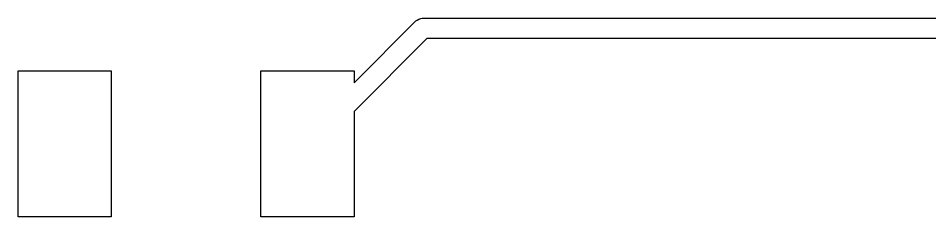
# Model space of a CAD drawing. Extents: x 165.4 to 194.6, y -135.1 to -105.7.
# Drawn here: x 168.72 to 179.99, y -108.2 to -105.75 of the extents above; entities that cross this region are included whole.
import ezdxf

# ---------------------------------------------------------------- set-up
doc = ezdxf.new("R2010")
doc.units = 0
doc.layers.add('BLACK', color=7, linetype='CONTINUOUS')

msp = doc.modelspace()

# ---------------------------------------------------------------- linework, layer by layer
at = {"layer": 'BLACK', "linetype": 'CONTINUOUS'}
for p, q in [((173.636, -105.786), (173.641, -105.782)), ((173.641, -105.782), (173.655, -105.771)), ((173.655, -105.771), (173.677, -105.759)), ((173.677, -105.759), (173.701, -105.752)), ((173.701, -105.752), (173.719, -105.75)), ((173.719, -105.75), (173.725, -105.749)), ((173.719, -105.75), (173.719, -105.75)), ((173.725, -105.749), (173.731, -105.75)), ((173.731, -105.75), (184.58, -105.75)), ((172.875, -106.548), (173.632, -105.791)), ((173.632, -105.791), (173.636, -105.786)), ((173.777, -106), (172.875, -106.902)), ((184.534, -106), (173.777, -106)), ((168.725, -108.2), (168.725, -106.4)), ((168.725, -106.4), (169.875, -106.4)), ((169.875, -106.4), (169.875, -108.2)), ((171.725, -108.2), (171.725, -106.4)), ((171.725, -106.4), (172.875, -106.4)), ((172.875, -106.4), (172.875, -106.548)), ((172.875, -106.902), (172.875, -108.2)), ((169.875, -108.2), (168.725, -108.2)), ((172.875, -108.2), (171.725, -108.2))]:
    msp.add_line(p, q, dxfattribs=at)

doc.saveas('drawing.dxf')
